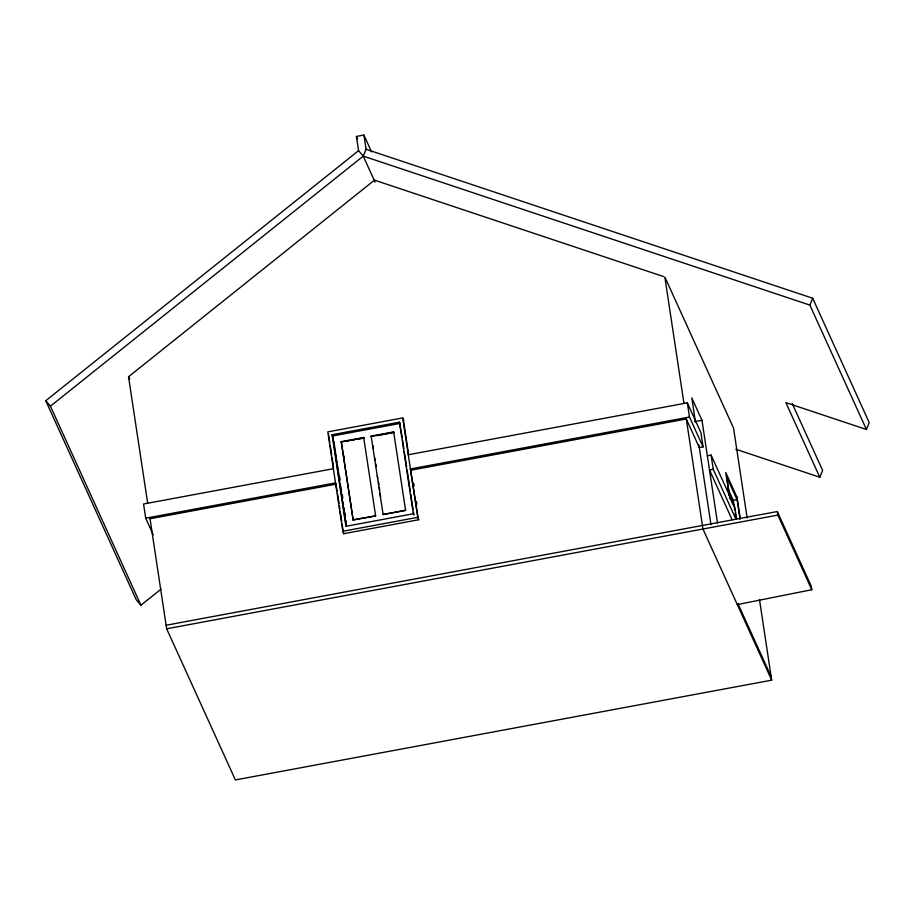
<?xml version="1.0" encoding="UTF-8"?>
<svg xmlns="http://www.w3.org/2000/svg" width="915" height="915" viewBox="0 0 915 915"><rect width="100%" height="100%" fill="white"/><g stroke="black" fill="none" stroke-linecap="round" stroke-linejoin="round"><path stroke-width="1.37" d="M160.971 589.203L140.933 605.227L50.428 406.18L363.244 156.11L366.057 149.259L363.907 135.065L356.415 136.449L358.566 150.655L363.244 156.11L375.07 182.119M735.751 449.219L819.806 477.253L785.871 402.623L866.436 429.49L809.867 305.095L812.68 298.244L366.057 149.259M819.806 477.253L822.631 470.413L792.196 403.492M866.436 429.49L869.25 422.65L812.68 298.244M140.933 605.227L136.255 599.771L45.75 400.736L358.566 150.655M147.658 503.147L128.535 376.763L374.498 180.141L663.478 276.536M737.307 604.586L811.788 589.729L811.25 586.172L777.315 511.531L166.118 625.242M403.824 420.42L402.703 417.938L327.799 431.869L342.828 531.26L343.96 533.754M413.477 512.194L413.9 515.008L413.34 513.761L345.927 526.308L332.076 434.728L399.489 422.181L402.188 437.519M400.061 423.428L332.648 435.963L346.282 526.136M363.678 437.496L375.63 515.9L353.156 520.075L341.204 441.671L363.678 437.496L363.964 438.113L356.942 439.417M393.644 431.914L405.597 510.33L383.122 514.505L371.17 436.1L393.644 431.914L393.919 432.543L391.117 433.058M363.815 437.805L341.352 441.979L353.156 520.075M371.307 436.409L393.782 432.235M345.71 441.51L348.512 440.984M351.326 440.47L354.128 439.943M377.072 435.677L388.303 433.584M333.369 468.697L143.552 504.005L145.702 518.21L153.228 534.749M408.262 454.755L687.337 402.84L700.913 432.692L703.063 446.897L699.312 447.584L685.735 417.732M145.702 518.21L335.508 482.891L337.12 491.023M703.063 446.897L689.487 417.034L410.412 468.96L418.475 519.789L343.582 533.731L342.119 524.078M149.454 517.513L150.014 518.748L336.079 484.138M410.984 470.196L686.307 418.978L702.949 529.019L771.677 680.165L235.384 779.935L166.656 628.788L150.014 518.748M694.965 421.586L701.977 420.282L717.554 523.231M353.018 519.766L375.63 515.9M707.352 455.784L711.092 455.087L734.859 507.333L736.609 518.954M342.828 531.26L417.732 517.33L418.864 519.812M735.843 518.988L713.243 469.281L709.502 469.978L732.092 519.686M727.608 487.867L733.27 500.311L737.01 499.613L726.83 477.218L730.021 498.355M166.656 628.788L777.853 515.088L811.788 589.729M363.244 156.11L809.867 305.095M45.75 400.736L50.428 406.18M665.422 278.274L733.556 428.129L747.155 518.004M701.977 420.282L691.797 397.888L695.514 422.467M729.815 497.463L733.201 504.92M737.936 603.603L771.139 676.62M363.907 135.065L371.593 151.97M356.415 136.449L357.605 139.057M405.597 510.33L383.122 514.505M371.17 436.1L371.456 436.718M341.204 441.671L341.489 442.3M332.076 434.728L333.209 437.21M128.535 376.763L129.713 379.336M777.315 511.531L777.853 515.088M759.484 599.554L771.677 680.165M740.212 518.313L737.033 497.314L725.721 472.426L729.324 496.227M736.712 496.662L739.995 519.343M733.27 500.311L734.756 510.17M735.18 512.995L735.82 517.215M711.092 455.087L713.243 469.281M698.923 445.01L710.966 524.661M687.337 402.84L689.487 417.034M664.828 276.993L683.951 403.378M413.706 483.269L414.129 486.059M416.462 501.466L416.885 504.257M403.446 420.397L408.628 454.629M402.703 417.938L417.732 517.33M402.611 440.332L403.892 448.785M404.316 451.61L406.66 467.108M407.084 469.921L410.286 491.058M410.709 493.871L413.054 509.369M399.489 422.181L413.34 513.761M373 445.708L373.423 448.499M375.745 463.836L376.168 466.627M378.478 481.965L378.901 484.756M379.325 487.546L379.748 490.337M374.612 457.637L375.036 460.428M377.357 475.766L377.781 478.556M380.102 493.894L380.526 496.685M343.674 455.464L344.097 458.255M351.051 504.279L351.474 507.07M339.534 476.498L339.957 479.311M342.301 494.809L342.725 497.634M345.069 513.132L345.493 515.946M333.849 441.442L336.194 456.94M336.617 459.753L337.04 462.578M337.475 465.392L339.82 480.89M340.243 483.703L341.524 492.167M341.947 494.981L342.587 499.201M343.011 502.026L343.434 504.84M343.868 507.665L344.292 510.478M344.715 513.292L345.355 517.524M345.779 520.338L346.213 523.163M328.542 434.328L329.789 442.551M330.201 445.285L331.653 454.869M332.065 457.614L333.518 467.199M337.532 493.78L338.996 503.422M339.408 506.178L339.831 508.934M340.243 511.691L341.707 521.333"/></g></svg>
